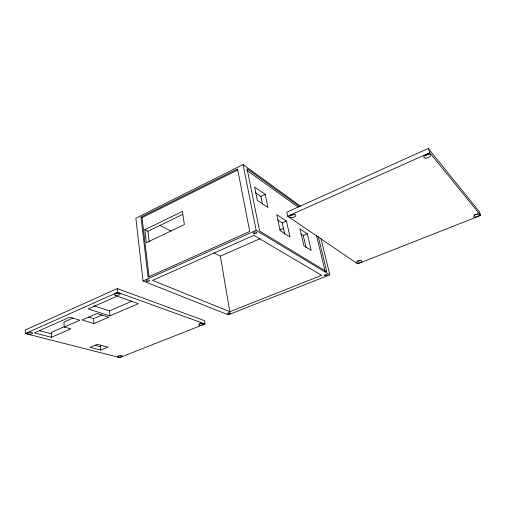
<?xml version="1.0" encoding="UTF-8"?>
<svg xmlns="http://www.w3.org/2000/svg" width="506" height="506" viewBox="0 0 506 506"><rect width="100%" height="100%" fill="white"/><g stroke="black" fill="none" stroke-linecap="round" stroke-linejoin="round"><path stroke-width="0.76" d="M300.488 206.195L243.063 164.57L135.867 218.175L143.034 280.956L228.231 314.827L329.836 274.821L321.044 238.775M140.991 217.093L237.554 168.922L249.711 231.501L148.068 277.098L140.991 217.093L142.034 217.624L237.788 169.94M144.805 229.737L182.426 211.4L184.38 224.582L146.354 242.703L144.805 229.737L147.935 231.261L182.609 214.449M255.302 192.552L260.919 196.391L265.195 194.386L267.952 207.466L257.364 200.376L254.638 187.056L265.195 194.386M117.253 288.572L25.3 329.994L25.414 333.568L119.694 357.565L205.025 323.966L204.525 320.684L117.253 288.572L117.607 292.329L205.025 323.966M428.335 148.435L286.788 212.204L287.693 216.252L357.685 263.86L480.7 215.423L479.365 211.742L428.335 148.435L429.79 152.692L480.7 215.423M25.414 333.568L117.607 292.329M143.034 280.956L256.162 230.356L329.836 274.821M287.693 216.252L429.79 152.692M277.693 219.952L282.272 222.956L286.478 221.09L289.995 236.934L280.216 230.717L276.731 214.588L286.478 221.09M73.13 317.97L63.933 322.037L64.224 327.009L70.865 328.868L51.46 337.287L34.395 332.872L69.733 317.167L79.84 320.171L64.224 327.009M214.013 252.924L220.357 256.15L260.147 238.642M279.685 230.047L283.303 228.453M64.825 326.452L51.22 332.417L51.46 337.287M93.825 305.769L109.517 310.893L131.958 301.133M88.386 317.034L93.572 318.622L101.972 314.972M109.966 315.877L138.302 303.663L117.082 296.124L88.227 308.945L109.966 315.877L109.517 310.893M93.958 323.549L108.708 317.199L96.962 313.486L82.073 320.001L93.958 323.549L93.572 318.622M300.804 233.962L303.258 235.581L307.319 233.842L311.215 250.419L303.885 245.758L300.001 228.94L307.319 233.842M100.789 350.057L107.993 347.129L97.405 344.308L90.138 347.299L100.789 350.057L100.416 345.503M229.819 311.683L321.652 275.353L253.835 235.347L152.54 280.368L229.819 311.683L220.357 256.15M39.443 330.677L51.289 333.802M95.204 345.396L100.523 346.8M159.776 225.334L171.047 231.065M246.89 170.339L298.047 207.099M299.381 206.492L247.061 168.707L259.616 231.046L326.781 271.785L318.242 236.549M316.364 234.816L325.231 271.564M303.258 235.581L306.054 247.617M282.272 222.956L284.745 234.259M260.919 196.391L262.513 204.076M243.063 164.57L256.162 230.356M147.935 231.261L149.232 241.893M142.034 217.624L149.055 276.763M477.746 213.671A3.068 1.176 -18.4 0 1 474.217 214.867M359.981 260.407A2.726 1.05 -14.3 0 1 359.336 260.647M358.653 260.824A2.726 1.05 -14.3 0 1 357.331 260.957M429.474 153.508A3.643 1.714 -19.5 0 1 424.06 155.481M427.728 153.957A2.144 1.012 -19.5 0 1 425.242 154.709M294.435 214.259A3.2 1.486 -13 0 1 290.014 215.094M292.746 214.361A1.879 0.873 -13 0 1 291.798 214.557M201.236 323.087A2.41 0.848 -8.9 0 1 200.009 323.214M118.999 292.67A2.834 1.126 -6 0 1 116.247 293.145M475.001 217.074A3.068 1.17 -18.3 0 0 479.391 214.778A3.068 1.17 -18.3 0 0 474.963 214.968A3.068 1.17 -18.3 0 0 475.001 217.074M357.881 263.076A2.732 1.044 -14.2 0 0 361.916 261.311A2.732 1.044 -14.2 0 0 357.97 261.197A2.732 1.044 -14.2 0 0 357.881 263.076M425.647 158.081A3.65 1.708 -19.4 0 0 430.726 155.045A3.65 1.708 -19.4 0 0 425.35 155.07A3.65 1.708 -19.4 0 0 425.647 158.081M291.203 217.631A3.207 1.48 -13 0 0 295.865 215.448A3.207 1.48 -13 0 0 291.108 215.037A3.207 1.48 -13 0 0 291.203 217.631M325.086 275.757A1.562 0.588 -13 0 0 327.274 274.739A1.562 0.588 -13 0 0 324.89 274.752A1.562 0.588 -13 0 0 325.086 275.757M228.269 313.821A1.448 0.519 -9.8 0 0 230.445 313.062A1.448 0.519 -9.8 0 0 228.345 312.898A1.448 0.519 -9.8 0 0 228.269 313.821M146.715 281.311A1.695 0.696 -7 0 0 149.46 280.609A1.695 0.696 -7 0 0 147.208 280.065A1.695 0.696 -7 0 0 146.715 281.311M254.183 233.747A1.828 0.829 -11.2 0 0 256.789 232.539A1.828 0.829 -11.2 0 0 253.999 232.324A1.828 0.829 -11.2 0 0 254.183 233.747M199.743 325.156A2.41 0.841 -8.9 0 0 203.488 324.023A2.41 0.841 -8.9 0 0 200.117 323.638A2.41 0.841 -8.9 0 0 199.743 325.156M118.657 357.065A2.296 0.734 -6.9 0 0 122.193 356.116A2.296 0.734 -6.9 0 0 118.904 355.769A2.296 0.734 -6.9 0 0 118.657 357.065M28.083 334.03A2.707 0.942 -4 0 0 32.548 333.258A2.707 0.942 -4 0 0 29.095 332.366A2.707 0.942 -4 0 0 28.083 334.03M115.785 295.314A2.834 1.12 -6 0 0 120.156 294.056A2.834 1.12 -6 0 0 116.076 293.341A2.834 1.12 -6 0 0 115.785 295.314"/></g></svg>
